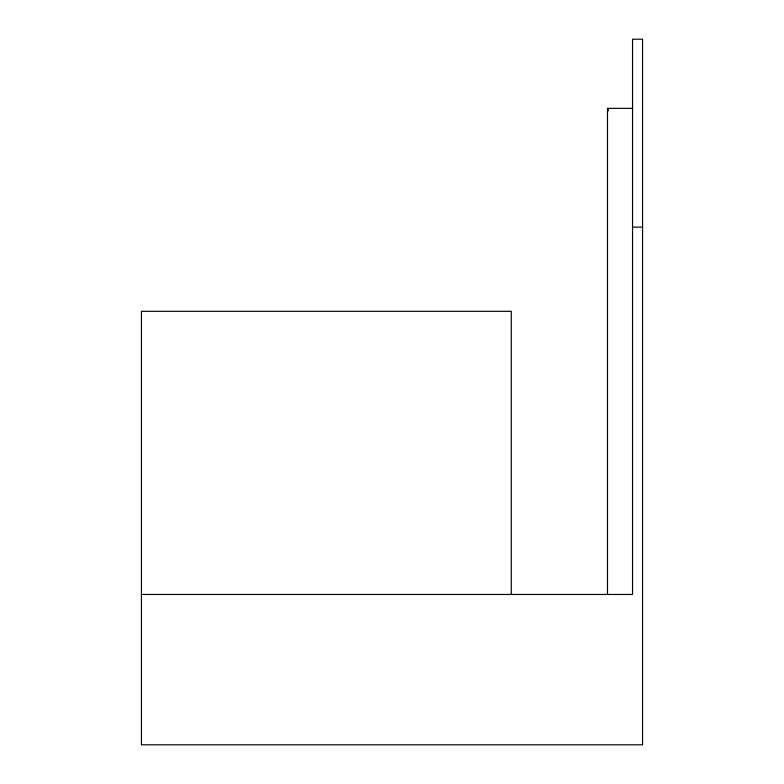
<?xml version="1.0" encoding="UTF-8"?>
<svg xmlns="http://www.w3.org/2000/svg" width="784" height="784" viewBox="0 0 784 784"><rect width="100%" height="100%" fill="white"/><g stroke="black" fill="none" stroke-linecap="round" stroke-linejoin="round"><path stroke-width="1.18" d="M632.541 108.359L607.492 108.359L607.492 594.076M632.541 227.125L642.566 227.125M141.434 594.458L632.541 594.458L632.541 39.21L642.566 39.2L642.566 744.8L141.434 744.8L141.434 311.317L511.266 311.317L511.266 594.458M608.051 110.73L607.492 108.359L607.992 110.73"/></g></svg>
